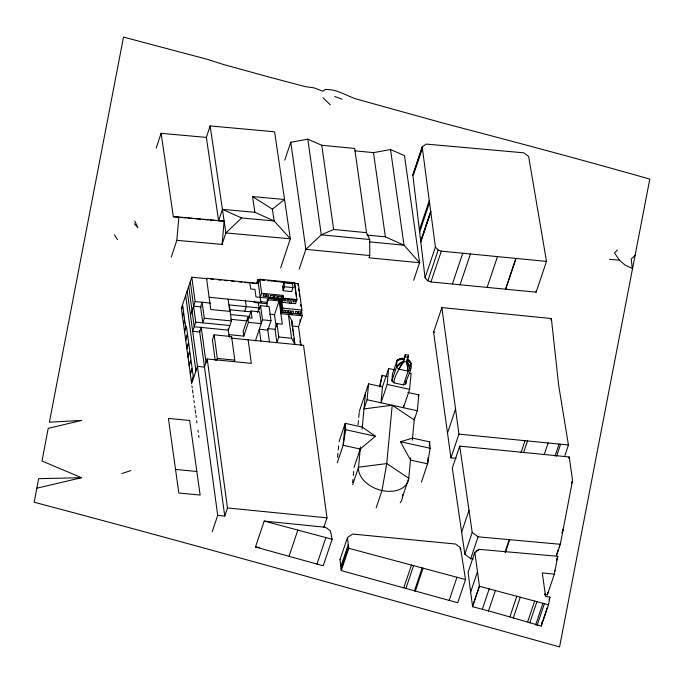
<?xml version="1.0" encoding="UTF-8"?>
<svg xmlns="http://www.w3.org/2000/svg" width="684" height="684" viewBox="0 0 684 684"><rect width="100%" height="100%" fill="white"/><g stroke="black" fill="none" stroke-linecap="round" stroke-linejoin="round"><path stroke-width="1.03" d="M176.814 240.315L178.875 217.042L224.138 221.146L222.078 244.419L176.814 240.315L171.265 257.09M337.563 457.374L337.947 453.193M338.247 450.055L338.64 445.874M352.645 482.545L352.927 479.518M353.312 475.483L353.688 471.438M358.065 424.79L358.45 420.66M358.741 417.565L359.228 412.401M360.442 446.96L358.536 467.223L352.688 484.605M362.11 429.176L365.504 393.009M407.903 392.462L418.813 394.856L417.326 410.759L414.239 419.933L392.214 405.244L364.008 408.912L367.094 399.738L368.591 383.835L382.484 386.887L380.988 402.782L387.17 384.434L388.657 368.531L394.779 369.873M407.484 359.929L407.921 360.066A9.046 4.172 -6.3 0 1 409.947 361.152C414.47 367.821 406.27 377.192 405.757 383.878L403.483 384.921L393.864 382.809L391.872 380.826L392.505 374.011L397.139 360.246L400.516 358.527A9.046 6.609 88.6 0 1 402.996 358.741L404.552 359.262M392.214 405.244L386.742 463.555L381.98 490.531L376.191 507.733M391.872 380.826L396.498 367.06L397.139 360.246L399.815 358.938M393.864 382.809C394.796 372.062 403.945 364.794 405.356 354.517L408.562 355.218L406.809 362.075L408.117 371.156L403.483 384.921M408.365 360.81L407.023 359.81L407.006 363.161A9.046 0.787 81.3 0 1 407.544 366.504L408.117 371.156L398.498 369.044L396.498 367.06L399.541 363.401A9.046 7.558 -24.4 0 1 402.491 361.725L403.603 361.374L406.809 362.075L410.391 370.112L408.117 371.156M403.628 405.586L403.432 407.707L409.605 389.358L411.101 373.455L409.058 373.011M405.757 383.878L406.031 380.954M400.208 502.766A25.881 17.622 18.6 0 0 402.585 496.601L402.773 494.575M410.665 457.981L408.767 478.244L402.585 496.601M412.332 440.205L414.436 417.813M428.158 457.545L427.568 463.82L421.395 482.177M429.236 446.045L429.629 441.864L412.529 438.111L400.491 441.744L410.468 460.067L427.568 463.82L430.142 448.251L429.629 441.864M354.064 467.403L360.246 449.046L375.379 436.238L362.306 427.09L345.206 423.336L345.719 429.723L343.146 445.293L337.298 462.683M36.833 488.196L38.655 478.672L81.499 477.697L42.006 461.007L48.222 428.355L81.721 420.404L49.393 422.199L123.522 37.09L206.585 59.115L223.437 64.476L269.453 77.155L305.295 86.646L313.99 87.851L323.173 91.305L324.917 89.519C337.152 88.749 347.164 96.606 358.519 99.633L446.139 123.924C514.171 141.733 582.11 159.859 649.8 179.097L559.58 646.91C384.647 598.201 209.8 548.748 34.2 502.236L36.833 488.196L81.499 477.697M379.346 387.135L382.151 375.328L386.913 376.602M380.022 386.417L382.151 375.328M548.474 604.759L549.945 597.081L545.576 596.593L542.301 572.91L554.339 574.141L557.759 556.289L478.74 549.329L474.816 552.321L468.078 572.337L472.593 606.717C495.635 612.659 518.583 619.465 541.309 626.065L548.474 604.759L479.475 586.291L474.816 552.321M556.511 555.639L560.324 544.293L572.551 480.467L569.233 456.972L459.716 446.13L452.312 468.121L464.864 554.237L470.686 558.734L473.208 558.999M544.567 594.644L547.345 594.909L547.858 592.276M542.267 621.329L541.309 626.065M156.2 148.112L161.091 133.312L206.354 137.416L218.606 220.838L224.138 221.146M206.354 137.416L210.15 125.933L274.6 131.781L290.315 238.784L280.645 268.025M218.606 220.838L222.411 209.355L254.884 212.305L274.122 220.949L290.315 238.784L225.874 232.936L210.15 125.933M222.078 244.419L225.874 232.936L241.64 217.999L274.122 220.949L272.386 209.159L252.567 196.582L254.884 212.305M248.121 339.794L251.327 363.366L207.209 358.98L204.482 367.086L197.445 366.393L191.631 383.673L181.371 308.253L191.819 277.2L207.474 278.756M181.499 309.194L182.731 305.526L183.628 312.126L182.397 315.794M182.525 316.735L183.757 313.067L184.654 319.667L183.423 323.335M183.551 324.276L184.783 320.608L185.68 327.208L184.449 330.876M184.577 331.817L186.433 326.311L187.459 333.86L185.603 339.367M190.503 315.324L195.128 301.558L191.819 277.2M185.732 340.307L187.587 334.801L188.613 342.342L186.758 347.848M190.272 281.791L195.769 322.155L192.674 331.33L199.711 332.031L201.258 327.439M186.886 348.789L188.741 343.282L189.767 350.824L187.912 356.33M188.04 357.279L189.895 351.773L190.922 359.314L189.066 364.82M204.311 318.265L202.763 322.848L200.583 306.842L202.131 302.251L204.311 318.265L231.414 320.958L228.319 330.133L194.222 326.747L188.733 286.382M189.194 365.76L191.05 360.254L192.076 367.795L190.22 373.302M190.349 374.242L192.204 368.736L193.23 376.277L191.375 381.783M234.279 361.674L234.792 360.143L231.585 336.571L214.109 334.835L212.408 339.88L215.195 360.382M216.631 360.425L217.315 358.407L214.109 334.835M284.758 160.133L290.768 142.263L307.817 139.177L321.771 145.264L354.688 148.445L366.547 232.663L369.711 239.511L369.77 255.534L369.001 257.825L419.583 262.716L413.675 280.278M244.735 311.229L246.283 306.637L245.419 300.285M256.432 283.749L257.825 279.619L263.015 280.141M259.723 279.26L261.63 293.248L282.945 295.368L283.33 298.19L281.936 302.319L295.573 303.679L296.967 299.549L294.676 282.74L259.723 279.26L258.338 283.39L206.525 278.243L210.783 309.493L229.773 311.382L228.114 299.147M247.779 317.641L248.42 322.352L261.211 323.626L259.604 311.836L251.079 310.989L252.045 318.06L247.779 317.641L243.145 331.407L243.786 336.118L228.747 334.621M248.429 318.855L251.079 310.989M254.585 301.08L254.123 302.456L266.914 303.73L267.299 306.56M243.786 336.118L248.42 322.352M260.236 297.378L261.63 293.248M257.526 312.502L259.074 307.911L229.234 304.944L231.414 320.958M269.428 341.914L267.829 330.133L271.018 320.651L269.094 306.509L260.57 305.662L259.287 309.484L258.39 302.884M266.914 303.73L268.761 298.224M255.363 341L262.494 319.804L260.57 305.662M282.62 286.81L283.954 282.834L292.478 283.68L293.017 287.605L291.675 291.581L283.15 290.734L282.62 286.81L284.51 286.998M276.088 326.294L274.506 314.649L279.756 299.045M283.15 290.734L284.493 286.758L283.954 282.834M280.594 299.378L280.03 301.063L279.841 299.652M282.945 295.368L281.551 299.498L255.978 296.95L254.952 289.409L250.686 288.99L249.814 282.543M276.977 323.643L278.798 336.998L276.892 342.658L275.071 329.303L276.977 323.643L282.304 324.173L279.14 300.883L267.333 299.712M281.389 298.327L282.731 308.159L280.876 313.665L302.191 315.777L298.532 326.636L301.097 345.454M299.173 269.205L305.859 249.352L290.768 142.263M212.22 531.682L217.717 515.36L187.185 290.965M289.503 303.072L290.683 299.558L292.393 299.729L291.204 303.243M297.762 285.296L298.318 283.646L294.163 283.236M290.683 314.64L291.863 311.117L293.573 311.288L292.384 314.802M217.717 515.36L224.745 516.061L227.473 507.956L207.209 358.98M300.584 313.571L301.199 311.733M300.062 315.572L301.909 310.066L298.318 283.646M255.465 547.003L264.195 521.071L325.498 527.27L330.389 530.87L332.133 539.257L323.199 565.796L255.465 547.003L259.638 547.448M412.837 174.847L422.199 147.026L426.115 144.085L523.764 152.814L528.646 156.456L546.499 261.399L536.145 292.162L430.963 281.936L427.825 280.85L425.072 277.772L412.837 174.847L413.692 174.198L422.473 148.12M412.879 175.198L422.25 147.368M289.076 556.152L297.848 530.083M339.033 441.693L345.206 423.336L343.146 445.293L360.246 449.046M419.386 229.927L429.278 200.549M359.322 411.366L368.591 383.835M419.634 232.132L429.552 202.644M323.72 527.612L327.003 517.848L303.534 345.3L231.072 338.101M420.703 241.05L430.698 211.339M420.745 241.384L430.749 211.672M420.805 241.922L430.809 212.177M317.017 563.984L325.9 537.59M382.484 386.887L388.657 368.531M425.072 277.772L435.417 247.027L422.199 147.026M427.825 280.85L438.188 250.053L435.417 247.027M405.356 354.517L403.603 361.374L396.498 367.06M430.963 281.936L441.325 251.139L546.499 261.399M407.331 358.886L408.562 355.218M340.042 559.606L347.481 537.504L352.602 534.059L455.595 544.028L460.469 547.722L465.539 579.562L457.733 602.758L341.265 570.584L340.042 559.606L340.615 559.213M340.837 566.651L348.31 544.455M341.077 568.96L348.575 546.687M341.265 570.584L348.763 548.303L347.481 537.504M410.041 366.248L411.033 363.298L410.032 362.306M456.108 458.348L450.936 457.861L433.596 332.142L441.864 307.595L551.364 318.53L558.666 385.297L568.438 445.002L564.916 455.467M452.398 283.997L462.752 253.225M418.198 396.694L418.813 394.856M460.024 284.869L470.421 253.978M487.102 287.494L497.49 256.62M447.567 432.852L455.553 409.109M403.919 587.453L411.443 565.078M505.51 289.178L515.864 258.407M505.707 289.195L516.061 258.432M406.005 588.206L413.589 565.659M450.936 457.861L458.93 434.109L441.864 307.595M414.436 590.916L422.165 567.951M415.299 591.232L423.054 568.19M461.632 532.169L469.002 510.281M459.99 549.141L460.469 547.722M449.149 600.458L456.955 577.262M464.864 554.237L472.208 532.426L459.716 446.13M550.842 320.078L551.364 318.53M470.686 558.734L478.065 536.812L472.208 532.426M476.56 551.92L476.987 550.671M478.313 550.586L478.74 549.329M470.72 591.848L477.483 571.756M521.088 452.355L525.021 440.684M523.585 452.637L527.526 440.932M472.524 606.229L479.407 585.795M472.593 606.717L479.475 586.291M482.374 609.179L489.197 588.89M505.023 552.21L509.247 539.65M505.459 552.262L509.691 539.693M488.487 611.026L495.378 590.548M544.156 454.792L548.132 442.976M555.032 455.989L559.042 444.061M556.596 456.185L560.624 444.224M509.879 616.917L516.822 596.286M513.308 617.968L520.293 597.217M568.772 458.357L569.233 456.972M571.61 483.246L572.551 480.467M527.672 621.807L534.657 601.065M529.818 622.799L536.931 601.672M561.872 533.041L562.342 531.63M562.821 530.22L563.291 528.809M562.599 531.374L563.077 529.963M556.34 555.476L557.289 552.646M557.768 551.227L558.247 549.816M559.196 546.986L559.674 545.567M560.153 544.156L560.624 542.737M544.721 594.875L545.157 593.575M556.443 560.187L556.879 558.888M557.315 557.588L557.759 556.289M557.084 558.819L557.52 557.52M535.64 624.979L542.942 603.279M554.459 571.559L554.895 570.268M537.094 625.381L544.404 603.673M547.345 594.909L554.339 574.141M549.038 599.868L549.474 598.568M549.509 598.38L549.945 597.081M542.121 623.013L542.557 621.696M543.002 620.379L547.431 607.23M548.311 604.596L548.756 603.279M398.498 369.044L401.405 364.999A9.354 1.607 -51.9 0 1 403.62 362.349L404.364 361.545M617.353 249.908L614.531 252.994L619.396 260.1L625.142 265.187L632.221 268.385L631.246 258.979L635.325 255.2M272.386 209.159L284.544 199.48L252.567 196.582M400.2 358.715L402.269 358.091A9.285 4.797 -74.3 0 1 403.953 358.741L404.432 359.237M366.547 232.663L333.63 229.473L321.292 234.826L305.859 249.352L369.77 255.534M121.761 473.627L130.815 470.575M354.945 150.839L373.498 152.635L390.538 149.54L404.492 155.627L419.583 262.716L404.013 245.197L385.366 236.852L366.812 235.057M397.139 360.246L403.817 359.1L402.055 359.143M161.091 133.312L173.351 216.734L178.875 217.042M609.487 259.39L619.396 260.1M173.351 216.734L178.609 217.213M180.713 217.401L185.98 217.88M188.083 218.076L193.35 218.547M195.453 218.743L200.72 219.222M202.823 219.41L208.081 219.889M210.193 220.077L215.451 220.556M478.065 536.812L560.324 544.293M369.711 239.511L321.292 234.826L307.817 139.177M370.001 241.905L404.013 245.197L390.538 149.54M175.531 469.412L196.838 471.49M274.438 281.269L276.516 281.483M281.705 281.996L283.783 282.201M287.938 282.612L290.007 282.817M263.083 280.226L264.785 280.397M267.726 280.688L269.428 280.859M270.71 280.987L272.412 281.158M273.694 281.286L275.396 281.449M276.678 281.577L278.379 281.748M279.662 281.876L281.363 282.047M282.646 282.176L284.347 282.347M285.63 282.466L287.331 282.637M288.614 282.766L290.315 282.937M291.598 283.065L293.299 283.236M210.612 279.072L213.741 279.38M217.914 279.799L221.043 280.107M224.181 280.423L227.31 280.731M231.483 281.141L234.621 281.457M238.793 281.868L241.922 282.184M244.94 282.483L248.873 282.877M251.823 283.167L255.756 283.561M284.493 286.758L293.017 287.605M283.33 298.19L296.967 299.549M268.179 297.899L269.735 298.053M270.59 298.138L272.933 298.369M274.566 298.532L276.131 298.686M276.986 298.771L279.328 299.002M268.778 298.429L279.602 299.507L281.338 312.289L291.145 313.263M260.493 301.67L267.376 302.354L267.093 300.293M209.116 297.258L260.92 302.405L257.825 279.619M282.731 308.159L301.909 310.066M195.128 301.558L210.467 303.08M292.846 313.426L300.524 314.195M193.589 306.15L201.335 306.919M229.166 309.681L251.626 311.913M269.59 314.161L274.506 314.649M433.596 332.142L434.87 332.27M181.371 308.253L182.645 308.381M230.26 314.529L249.805 316.478M262.494 319.804L271.018 320.651M230.773 319.325L247.232 320.958M298.532 326.636L292.145 326.003L291.76 320.591L288.34 314.401L291.581 338.264L295.009 344.454L291.76 320.591M267.615 328.559L275.071 329.303M195.769 322.155L229.867 325.541M267.829 330.133L259.304 329.286L260.903 341.068M278.798 336.998L291.581 338.264M217.315 358.407L234.792 360.143M458.93 434.109L568.438 445.002M227.473 507.956L327.003 517.848M405.142 356.783L408.348 357.493M387.17 384.434L409.605 389.358M367.094 399.738L417.326 410.759M345.719 429.723L375.379 436.238M400.491 441.744L430.142 448.251M264.195 521.071L332.133 539.257M348.763 548.303L465.539 579.562M438.188 250.053L441.325 251.139M334.698 96.495L342 99.18M222.411 209.355L241.64 217.999M407.023 359.81L411.033 363.298M323.019 97.718L330.312 104.874M406.86 361.537L407.664 362.434A9.354 7.148 51.4 0 1 409.459 365.427L410.391 370.112M134.372 223.813L137.912 227.721L134.757 221.052M114.39 234.783L117.494 239.639M408.989 360.964L408.203 359.433A9.285 3.044 -62.4 0 0 407.425 359.288M535.991 291.23L536.145 292.162M373.498 152.635L385.366 236.852M321.771 145.264L333.63 229.473M298.523 288.828L298.805 290.905M299.224 294.009L299.507 296.087M300.635 304.38L300.917 306.449M301.345 309.561L302.191 315.777M299.9 319.676L300.182 321.745M294.599 284.287L294.77 285.544M294.898 286.493L295.069 287.75M295.197 288.691L295.368 289.948M295.497 290.888L295.668 292.145M295.796 293.094L295.967 294.351M296.095 295.291L296.266 296.548M299.9 340.923L300.156 342.787M292.427 328.081L292.846 331.193M293.128 333.27L293.41 335.34M293.838 338.452L294.12 340.529M294.402 342.607L294.684 344.676M228.157 328.927L229.311 337.392M201.207 327.063L206.021 362.503M199.514 330.611L224.745 516.061M185.638 295.556L195.906 370.976M191.922 385.785L192.204 387.896M192.495 390.008L192.922 393.18M193.213 395.292L193.495 397.404M193.931 400.576L194.222 402.688M194.649 405.86L194.94 407.972M195.222 410.084L195.658 413.256M195.94 415.368L196.231 417.479M196.659 420.651L196.949 422.763M197.958 430.159L198.24 432.271M198.676 435.443L198.958 437.555M263.562 294.701L263.049 296.232L265.178 296.446L265.691 294.915L263.562 294.701M266.546 295.001L266.033 296.531L268.162 296.745L268.675 295.214L266.546 295.001M270.599 295.402L269.975 297.241L272.959 297.531L273.574 295.702L270.599 295.402M274.643 295.804L274.027 297.643L277.011 297.933L277.627 296.104L274.643 295.804M278.696 296.206L278.072 298.044L281.056 298.344L281.68 296.505L278.696 296.206M280.679 300.011L280.312 303.106L280.679 300.011M280.962 302.054L280.585 305.149L280.962 302.054M282.843 296.762L282.398 299.857L282.843 296.762M281.235 304.098L280.868 307.193L281.235 304.098M281.517 306.141L281.141 309.236L281.517 306.141M284.296 298.925L283.672 300.755L285.382 300.926L285.998 299.088L284.296 298.925M281.791 308.185L281.423 311.28L281.791 308.185M283.338 310.271L282.723 312.109L284.852 312.323L285.467 310.485L283.338 310.271M287.494 299.241L286.87 301.071L288.58 301.242L289.195 299.412L287.494 299.241M286.006 310.536L285.39 312.374L287.519 312.588L288.135 310.75L286.006 310.536M288.665 310.801L288.049 312.639L290.178 312.844L290.803 311.015L288.665 310.801M293.881 299.874L293.265 301.712L294.975 301.883L295.591 300.045L293.881 299.874M295.916 311.519L295.3 313.358L297.429 313.571L298.044 311.733L295.916 311.519M298.575 311.784L297.959 313.623L300.088 313.836L300.712 311.998L298.575 311.784M386.742 463.555L358.536 467.223A25.881 17.622 18.6 0 0 381.98 490.531A25.881 17.622 18.6 0 0 408.767 478.244L386.742 463.555M189.699 420.498L168.392 418.428L178.832 492.993L200.138 495.062L189.699 420.498"/></g></svg>
